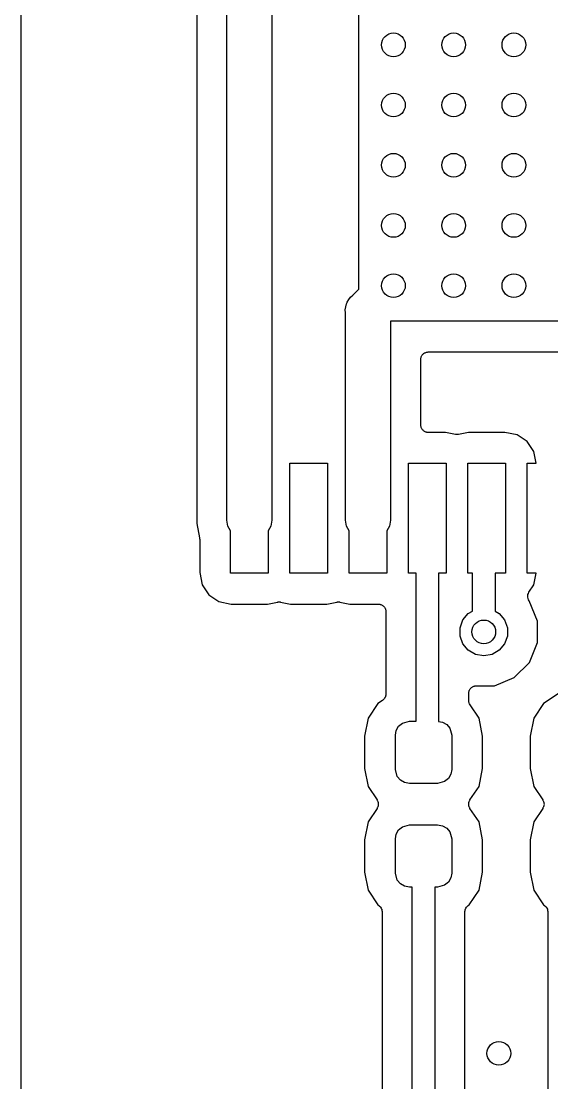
# Model space of a CAD drawing. Extents: x 40 to 163, y -163 to -37.
# Drawn here: x 39.95 to 48.9, y -85.33 to -67.42 of the extents above; entities that cross this region are included whole.
import ezdxf

# ---------------------------------------------------------------- set-up
doc = ezdxf.new("R2010")
doc.units = 0
doc.header["$MEASUREMENT"] = 0
doc.layers.add('BLACK', color=7, linetype='CONTINUOUS')

msp = doc.modelspace()

# ---------------------------------------------------------------- linework, layer by layer
at = {"layer": 'BLACK', "linetype": 'CONTINUOUS'}
for p, q in [((39.953, -101.293), (39.953, -38.9126)), ((42.911, -66.2059), (42.911, -74.0171)), ((43.419, -74.0839), (43.419, -66.1224)), ((44.181, -66.3829), (44.181, -75.8396)), ((45.6438, -71.9401), (45.6438, -67.2211)), ((45.5424, -72.0415), (45.6438, -71.9401)), ((45.4365, -72.1904), (45.445, -72.1756)), ((45.445, -72.1756), (45.4494, -72.1592)), ((45.4494, -72.1592), (45.4784, -72.1178)), ((45.4784, -72.1178), (45.5036, -72.074)), ((45.5036, -72.074), (45.5424, -72.0415)), ((45.4146, -72.289), (45.4277, -72.2402)), ((45.419, -72.3393), (45.4146, -72.289)), ((45.419, -74.0839), (45.419, -72.3393)), ((45.4277, -72.2402), (45.4365, -72.1904)), ((46.1826, -72.4789), (46.181, -72.4805)), ((46.181, -72.4805), (46.181, -75.8396)), ((52.8901, -72.4789), (46.1826, -72.4789)), ((46.6947, -73.0938), (46.6967, -73.0829)), ((46.6967, -73.0829), (46.7022, -73.0733)), ((46.7022, -73.0733), (46.706, -73.0628)), ((46.706, -73.0628), (46.7132, -73.0543)), ((46.7132, -73.0543), (46.7187, -73.0447)), ((46.7187, -73.0447), (46.7272, -73.0376)), ((46.7272, -73.0376), (46.7344, -73.0291)), ((46.7344, -73.0291), (46.744, -73.0235)), ((46.744, -73.0235), (46.7525, -73.0164)), ((46.7525, -73.0164), (46.7629, -73.0126)), ((46.7629, -73.0126), (46.7726, -73.007)), ((46.7726, -73.007), (46.7835, -73.0051)), ((46.7835, -73.0051), (46.7939, -73.0013)), ((46.7939, -73.0013), (46.8051, -73.0013)), ((46.8051, -73.0013), (46.816, -72.9993)), ((46.816, -72.9993), (52.6395, -72.9993)), ((46.689, -73.1263), (46.6909, -73.1154)), ((46.689, -74.2318), (46.689, -73.1263)), ((46.6909, -73.1043), (46.6947, -73.0938)), ((46.6909, -73.1154), (46.6909, -73.1043)), ((42.911, -74.0171), (42.911, -74.0171)), ((42.911, -74.0171), (42.911, -75.8939)), ((43.419, -75.8396), (43.419, -74.0839)), ((43.419, -74.0839), (43.419, -74.0839)), ((45.419, -75.8396), (45.419, -74.0839)), ((45.419, -74.0839), (45.419, -74.0839)), ((46.6909, -74.2427), (46.689, -74.2318)), ((46.6909, -74.2538), (46.6909, -74.2427)), ((46.6947, -74.2643), (46.6909, -74.2538)), ((46.6967, -74.2752), (46.6947, -74.2643)), ((46.7022, -74.2848), (46.6967, -74.2752)), ((46.706, -74.2953), (46.7022, -74.2848)), ((46.7132, -74.3038), (46.706, -74.2953)), ((46.7187, -74.3134), (46.7132, -74.3038)), ((46.7272, -74.3205), (46.7187, -74.3134)), ((46.7344, -74.329), (46.7272, -74.3205)), ((46.744, -74.3346), (46.7344, -74.329)), ((46.7525, -74.3417), (46.744, -74.3346)), ((46.7629, -74.3455), (46.7525, -74.3417)), ((46.7726, -74.3511), (46.7629, -74.3455)), ((46.7835, -74.353), (46.7726, -74.3511)), ((46.7939, -74.3568), (46.7835, -74.353)), ((46.8051, -74.3568), (46.7939, -74.3568)), ((46.816, -74.3588), (46.8051, -74.3568)), ((47.105, -74.3588), (46.816, -74.3588)), ((47.2752, -74.3926), (47.105, -74.3588)), ((47.278, -74.3927), (47.2752, -74.3926)), ((47.2807, -74.3936), (47.278, -74.3927)), ((47.3, -74.3932), (47.2807, -74.3936)), ((47.3193, -74.3936), (47.3, -74.3932)), ((47.322, -74.3927), (47.3193, -74.3936)), ((47.3248, -74.3926), (47.322, -74.3927)), ((47.495, -74.3588), (47.3248, -74.3926)), ((48.105, -74.3588), (47.495, -74.3588)), ((48.3157, -74.4007), (48.105, -74.3588)), ((48.4837, -74.513), (48.3157, -74.4007)), ((48.596, -74.681), (48.4837, -74.513)), ((48.6355, -74.8792), (48.596, -74.681)), ((44.4825, -76.7334), (44.4825, -74.8792)), ((44.4825, -74.8792), (45.1175, -74.8792)), ((45.1175, -74.8792), (45.1175, -76.7334)), ((46.4825, -76.7334), (46.4825, -74.8792)), ((46.4825, -74.8792), (47.1175, -74.8792)), ((47.1175, -74.8792), (47.1175, -76.7334)), ((47.4825, -76.7334), (47.4825, -74.8792)), ((47.4825, -74.8792), (48.1175, -74.8792)), ((48.1175, -74.8792), (48.1175, -76.7334)), ((48.4825, -76.7334), (48.4825, -74.8792)), ((48.4825, -74.8792), (48.6355, -74.8792)), ((42.911, -75.8939), (42.9596, -76.1383)), ((43.4365, -75.9386), (43.419, -75.8396)), ((43.4825, -76.0184), (43.4365, -75.9386)), ((44.1635, -75.9386), (44.1175, -76.0184)), ((44.181, -75.8396), (44.1635, -75.9386)), ((45.4365, -75.9386), (45.419, -75.8396)), ((45.4825, -76.0184), (45.4365, -75.9386)), ((46.1635, -75.9386), (46.1175, -76.0184)), ((46.181, -75.8396), (46.1635, -75.9386)), ((43.4825, -76.7334), (43.4825, -76.0184)), ((44.1175, -76.0184), (44.1175, -76.7334)), ((45.4825, -76.7334), (45.4825, -76.0184)), ((46.1175, -76.0184), (46.1175, -76.7334)), ((42.9596, -76.1383), (42.9599, -76.1508)), ((42.9599, -76.1508), (42.9621, -76.1631)), ((42.9621, -76.1631), (42.9621, -76.7209)), ((42.9621, -76.7209), (43.004, -76.9316)), ((44.1175, -76.7334), (43.4825, -76.7334)), ((45.1175, -76.7334), (44.4825, -76.7334)), ((46.1175, -76.7334), (45.4825, -76.7334)), ((46.6095, -76.7334), (46.4825, -76.7334)), ((46.6095, -79.231), (46.6095, -76.7334)), ((47.1175, -76.7334), (46.9905, -76.7334)), ((46.9905, -76.7334), (46.9905, -79.234)), ((47.5615, -76.7334), (47.4825, -76.7334)), ((47.5615, -77.3721), (47.5615, -76.7334)), ((48.1175, -76.7334), (47.9425, -76.7334)), ((47.9425, -76.7334), (47.9425, -77.3721)), ((48.6355, -76.7334), (48.4825, -76.7334)), ((48.596, -76.9316), (48.6355, -76.7334)), ((43.004, -76.9316), (43.1163, -77.0996)), ((48.5128, -77.0561), (48.596, -76.9316)), ((43.1163, -77.0996), (43.2843, -77.2119)), ((48.4919, -77.1378), (48.4937, -77.1172)), ((48.4923, -77.1391), (48.4919, -77.1378)), ((48.4922, -77.1405), (48.4923, -77.1391)), ((48.498, -77.1604), (48.4922, -77.1405)), ((48.4937, -77.1172), (48.4951, -77.0965)), ((48.4951, -77.0965), (48.4956, -77.0952)), ((48.4956, -77.0952), (48.4957, -77.0938)), ((48.4957, -77.0938), (48.5045, -77.0751)), ((48.5033, -77.1804), (48.498, -77.1604)), ((48.5041, -77.1815), (48.5033, -77.1804)), ((48.5045, -77.1829), (48.5041, -77.1815)), ((48.5045, -77.0751), (48.5128, -77.0561)), ((48.5167, -77.1996), (48.5045, -77.1829)), ((48.5188, -77.2025), (48.5167, -77.1996)), ((48.66, -77.5434), (48.5188, -77.2025)), ((43.2843, -77.2119), (43.495, -77.2538)), ((43.495, -77.2538), (44.105, -77.2538)), ((44.105, -77.2538), (44.2752, -77.22)), ((44.2752, -77.22), (44.278, -77.2199)), ((44.278, -77.2199), (44.2807, -77.219)), ((44.2807, -77.219), (44.3, -77.2194)), ((44.3, -77.2194), (44.3193, -77.219)), ((44.3193, -77.219), (44.322, -77.2199)), ((44.322, -77.2199), (44.3248, -77.22)), ((44.3248, -77.22), (44.495, -77.2538)), ((44.495, -77.2538), (45.105, -77.2538)), ((45.105, -77.2538), (45.2752, -77.22)), ((45.2752, -77.22), (45.278, -77.2199)), ((45.278, -77.2199), (45.2807, -77.219)), ((45.2807, -77.219), (45.3, -77.2194)), ((45.3, -77.2194), (45.3193, -77.219)), ((45.3193, -77.219), (45.322, -77.2199)), ((45.322, -77.2199), (45.3248, -77.22)), ((45.3248, -77.22), (45.495, -77.2538)), ((45.495, -77.2538), (45.9745, -77.2538)), ((45.9745, -77.2538), (45.9854, -77.2558)), ((45.9854, -77.2558), (45.9966, -77.2558)), ((45.9966, -77.2558), (46.007, -77.2596)), ((46.007, -77.2596), (46.0179, -77.2615)), ((46.0179, -77.2615), (46.0276, -77.2671)), ((46.0276, -77.2671), (46.038, -77.2709)), ((46.038, -77.2709), (46.0465, -77.278)), ((46.0465, -77.278), (46.0561, -77.2836)), ((46.0561, -77.2836), (46.0633, -77.2921)), ((46.0633, -77.2921), (46.0718, -77.2992)), ((46.0718, -77.2992), (46.0773, -77.3088)), ((46.0773, -77.3088), (46.0845, -77.3173)), ((46.0845, -77.3173), (46.0883, -77.3278)), ((46.0883, -77.3278), (46.0938, -77.3374)), ((46.0938, -77.3374), (46.0958, -77.3483)), ((46.0958, -77.3483), (46.0996, -77.3588)), ((46.0996, -77.3588), (46.0996, -77.3699)), ((46.0996, -77.3699), (46.1015, -77.3808)), ((46.1015, -77.3808), (46.1015, -78.7748)), ((47.4909, -77.4129), (47.5615, -77.3721)), ((47.9425, -77.3721), (48.0131, -77.4129)), ((47.352, -77.6535), (47.4002, -77.5209)), ((47.4002, -77.5209), (47.4909, -77.4129)), ((48.0131, -77.4129), (48.1038, -77.5209)), ((48.1038, -77.5209), (48.152, -77.6535)), ((48.66, -77.9046), (48.66, -77.5434)), ((47.352, -77.7945), (47.352, -77.6535)), ((48.152, -77.6535), (48.152, -77.7945)), ((47.4002, -77.9271), (47.352, -77.7945)), ((48.152, -77.7945), (48.1038, -77.9271)), ((48.5218, -78.2383), (48.66, -77.9046)), ((47.4909, -78.0351), (47.4002, -77.9271)), ((47.6131, -78.1057), (47.4909, -78.0351)), ((48.0131, -78.0351), (47.8909, -78.1057)), ((48.1038, -77.9271), (48.0131, -78.0351)), ((47.752, -78.1302), (47.6131, -78.1057)), ((47.8909, -78.1057), (47.752, -78.1302)), ((48.2663, -78.4938), (48.5218, -78.2383)), ((47.593, -78.6377), (47.6034, -78.6339)), ((47.6034, -78.6339), (47.6146, -78.6339)), ((47.6146, -78.6339), (47.6255, -78.632)), ((47.6255, -78.632), (47.9326, -78.632)), ((47.9326, -78.632), (48.2663, -78.4938)), ((46.0946, -78.8141), (46.0938, -78.8182)), ((46.0964, -78.8103), (46.0946, -78.8141)), ((46.0984, -78.7925), (46.0964, -78.8103)), ((46.1015, -78.7748), (46.0984, -78.7925)), ((47.4985, -78.759), (47.5004, -78.7481)), ((47.4985, -78.882), (47.4985, -78.759)), ((47.5004, -78.7369), (47.5042, -78.7265)), ((47.5004, -78.7481), (47.5004, -78.7369)), ((47.5042, -78.7265), (47.5062, -78.7156)), ((47.5062, -78.7156), (47.5117, -78.7059)), ((47.5117, -78.7059), (47.5155, -78.6955)), ((47.5155, -78.6955), (47.5227, -78.687)), ((47.5227, -78.687), (47.5282, -78.6774)), ((47.5282, -78.6774), (47.5367, -78.6702)), ((47.5367, -78.6702), (47.5439, -78.6617)), ((47.5439, -78.6617), (47.5535, -78.6562)), ((47.5535, -78.6562), (47.562, -78.649)), ((47.562, -78.649), (47.5724, -78.6452)), ((47.5724, -78.6452), (47.5821, -78.6397)), ((47.5821, -78.6397), (47.593, -78.6377)), ((49.0062, -78.7687), (48.7583, -78.9343)), ((45.9643, -78.9343), (45.8006, -79.1794)), ((46.0451, -78.8804), (45.9643, -78.9343)), ((46.058, -78.8679), (46.0451, -78.8804)), ((46.0718, -78.8564), (46.058, -78.8679)), ((46.0739, -78.8528), (46.0718, -78.8564)), ((46.0769, -78.8499), (46.0739, -78.8528)), ((46.0849, -78.8338), (46.0769, -78.8499)), ((46.0938, -78.8182), (46.0849, -78.8338)), ((47.5011, -78.897), (47.4985, -78.882)), ((47.5021, -78.9122), (47.5011, -78.897)), ((47.5049, -78.9186), (47.5021, -78.9122)), ((47.5062, -78.9255), (47.5049, -78.9186)), ((47.5138, -78.9387), (47.5062, -78.9255)), ((47.5199, -78.9526), (47.5138, -78.9387)), ((47.6714, -79.1794), (47.5199, -78.9526)), ((48.7583, -78.9343), (48.5946, -79.1794)), ((45.8006, -79.1794), (45.7406, -79.481)), ((46.2753, -79.3873), (46.3166, -79.3158)), ((46.3166, -79.3158), (46.3798, -79.2628)), ((46.3798, -79.2628), (46.4985, -79.231)), ((46.4985, -79.231), (46.6095, -79.231)), ((46.9905, -79.234), (47.0547, -79.2453)), ((47.0547, -79.2453), (47.1262, -79.2866)), ((47.1262, -79.2866), (47.1792, -79.3498)), ((47.1792, -79.3498), (47.211, -79.4685)), ((47.7314, -79.481), (47.6714, -79.1794)), ((48.5946, -79.1794), (48.5346, -79.481)), ((45.7406, -79.481), (45.7406, -80.031)), ((46.261, -79.4685), (46.2753, -79.3873)), ((46.261, -80.0435), (46.261, -79.4685)), ((47.211, -79.4685), (47.211, -80.0435)), ((47.7314, -80.031), (47.7314, -79.481)), ((48.5346, -79.481), (48.5346, -80.031)), ((45.7406, -80.031), (45.8006, -80.3326)), ((46.2928, -80.1623), (46.261, -80.0435)), ((47.211, -80.0435), (47.1967, -80.1247)), ((47.6714, -80.3326), (47.7314, -80.031)), ((48.5346, -80.031), (48.5946, -80.3326)), ((46.3458, -80.2254), (46.2928, -80.1623)), ((46.4173, -80.2667), (46.3458, -80.2254)), ((47.0922, -80.2492), (46.9735, -80.281)), ((47.1554, -80.1962), (47.0922, -80.2492)), ((47.1967, -80.1247), (47.1554, -80.1962)), ((45.8006, -80.3326), (45.9528, -80.5604)), ((46.4985, -80.281), (46.4173, -80.2667)), ((46.9735, -80.281), (46.4985, -80.281)), ((47.5192, -80.5604), (47.6714, -80.3326)), ((48.5946, -80.3326), (48.7468, -80.5604)), ((45.9528, -80.5604), (45.9562, -80.5681)), ((45.9562, -80.5681), (45.9611, -80.5748)), ((45.9611, -80.5748), (45.965, -80.5881)), ((45.965, -80.5881), (45.9706, -80.6008)), ((45.9706, -80.6008), (45.9711, -80.6092)), ((47.5009, -80.6092), (47.5014, -80.6008)), ((47.5014, -80.6008), (47.507, -80.5881)), ((47.507, -80.5881), (47.5109, -80.5748)), ((47.5109, -80.5748), (47.5158, -80.5681)), ((47.5158, -80.5681), (47.5192, -80.5604)), ((48.7468, -80.5604), (48.7502, -80.5681)), ((48.7502, -80.5681), (48.7551, -80.5748)), ((48.7551, -80.5748), (48.759, -80.5881)), ((48.759, -80.5881), (48.7646, -80.6008)), ((48.7646, -80.6008), (48.7651, -80.6092)), ((45.9528, -80.7016), (45.8006, -80.9294)), ((45.9562, -80.6939), (45.9528, -80.7016)), ((45.9611, -80.6872), (45.9562, -80.6939)), ((45.965, -80.6739), (45.9611, -80.6872)), ((45.9706, -80.6612), (45.965, -80.6739)), ((45.9711, -80.6528), (45.9706, -80.6612)), ((45.9711, -80.6092), (45.9734, -80.6172)), ((45.9734, -80.6448), (45.9711, -80.6528)), ((45.9734, -80.6172), (45.9725, -80.631)), ((45.9725, -80.631), (45.9734, -80.6448)), ((47.4986, -80.6172), (47.5009, -80.6092)), ((47.4995, -80.631), (47.4986, -80.6172)), ((47.4986, -80.6448), (47.4995, -80.631)), ((47.5009, -80.6528), (47.4986, -80.6448)), ((47.5014, -80.6612), (47.5009, -80.6528)), ((47.507, -80.6739), (47.5014, -80.6612)), ((47.5109, -80.6872), (47.507, -80.6739)), ((47.5158, -80.6939), (47.5109, -80.6872)), ((47.5192, -80.7016), (47.5158, -80.6939)), ((47.6714, -80.9294), (47.5192, -80.7016)), ((48.7468, -80.7016), (48.5946, -80.9294)), ((48.7502, -80.6939), (48.7468, -80.7016)), ((48.7551, -80.6872), (48.7502, -80.6939)), ((48.759, -80.6739), (48.7551, -80.6872)), ((48.7646, -80.6612), (48.759, -80.6739)), ((48.7651, -80.6528), (48.7646, -80.6612)), ((48.7651, -80.6092), (48.7674, -80.6172)), ((48.7674, -80.6448), (48.7651, -80.6528)), ((48.7674, -80.6172), (48.7665, -80.631)), ((48.7665, -80.631), (48.7674, -80.6448)), ((45.8006, -80.9294), (45.7406, -81.231)), ((47.7314, -81.231), (47.6714, -80.9294)), ((48.5946, -80.9294), (48.5346, -81.231)), ((46.261, -81.2185), (46.2753, -81.1373)), ((46.2753, -81.1373), (46.3166, -81.0658)), ((46.3166, -81.0658), (46.3798, -81.0128)), ((46.3798, -81.0128), (46.4985, -80.981)), ((46.4985, -80.981), (46.9735, -80.981)), ((46.9735, -80.981), (47.0547, -80.9953)), ((47.0547, -80.9953), (47.1262, -81.0366)), ((47.1262, -81.0366), (47.1792, -81.0998)), ((47.1792, -81.0998), (47.211, -81.2185)), ((45.7406, -81.231), (45.7406, -81.781)), ((46.261, -81.7935), (46.261, -81.2185)), ((47.211, -81.2185), (47.211, -81.7935)), ((47.7314, -81.781), (47.7314, -81.231)), ((48.5346, -81.231), (48.5346, -81.781)), ((45.7406, -81.781), (45.8006, -82.0826)), ((46.2928, -81.9123), (46.261, -81.7935)), ((47.211, -81.7935), (47.1967, -81.8747)), ((47.6714, -82.0826), (47.7314, -81.781)), ((48.5346, -81.781), (48.5946, -82.0826)), ((46.3458, -81.9754), (46.2928, -81.9123)), ((46.4173, -82.0167), (46.3458, -81.9754)), ((46.4985, -82.031), (46.4173, -82.0167)), ((46.5455, -82.031), (46.4985, -82.031)), ((46.5455, -92.4477), (46.5455, -82.031)), ((46.9735, -82.031), (46.9265, -82.031)), ((46.9265, -82.031), (46.9265, -92.3771)), ((47.0922, -81.9992), (46.9735, -82.031)), ((47.1554, -81.9462), (47.0922, -81.9992)), ((47.1967, -81.8747), (47.1554, -81.9462)), ((45.8006, -82.0826), (45.9643, -82.3277)), ((47.5077, -82.3277), (47.6714, -82.0826)), ((48.5946, -82.0826), (48.7583, -82.3277)), ((45.9643, -82.3277), (45.9811, -82.3389)), ((45.9811, -82.3389), (45.994, -82.3513)), ((45.994, -82.3513), (46.0078, -82.3628)), ((46.0078, -82.3628), (46.0099, -82.3665)), ((46.0099, -82.3665), (46.0129, -82.3694)), ((46.0129, -82.3694), (46.0209, -82.3855)), ((46.0209, -82.3855), (46.0298, -82.401)), ((47.4422, -82.401), (47.4511, -82.3855)), ((47.4511, -82.3855), (47.4591, -82.3694)), ((47.4591, -82.3694), (47.4621, -82.3665)), ((47.4621, -82.3665), (47.4642, -82.3628)), ((47.4642, -82.3628), (47.478, -82.3513)), ((47.478, -82.3513), (47.4909, -82.3389)), ((47.4909, -82.3389), (47.5077, -82.3277)), ((48.7583, -82.3277), (48.7751, -82.3389)), ((48.7751, -82.3389), (48.788, -82.3513)), ((48.788, -82.3513), (48.8018, -82.3628)), ((48.8018, -82.3628), (48.8039, -82.3665)), ((48.8039, -82.3665), (48.8069, -82.3694)), ((48.8069, -82.3694), (48.8149, -82.3855)), ((48.8149, -82.3855), (48.8238, -82.401)), ((46.0298, -82.401), (46.0306, -82.4052)), ((46.0306, -82.4052), (46.0324, -82.4089)), ((46.0324, -82.4089), (46.0344, -82.4268)), ((46.0344, -82.4268), (46.0375, -82.4445)), ((46.0375, -82.4445), (46.0375, -92.3747)), ((47.4345, -82.4445), (47.4376, -82.4268)), ((47.4345, -91.3098), (47.4345, -82.4445)), ((47.4376, -82.4268), (47.4396, -82.4089)), ((47.4396, -82.4089), (47.4414, -82.4052)), ((47.4414, -82.4052), (47.4422, -82.401)), ((48.8238, -82.401), (48.8246, -82.4052)), ((48.8246, -82.4052), (48.8264, -82.4089)), ((48.8264, -82.4089), (48.8284, -82.4268)), ((48.8284, -82.4268), (48.8315, -82.4445)), ((48.8315, -82.4445), (48.8315, -91.0981))]:
    msp.add_line(p, q, dxfattribs=at)
at = {"layer": 'BLACK'}
for centre in [(46.228, -67.818), (47.244, -67.818), (48.26, -67.818), (46.228, -68.834), (47.244, -68.834), (48.26, -68.834), (46.228, -69.85), (47.244, -69.85), (48.26, -69.85), (46.228, -70.866), (47.244, -70.866), (48.26, -70.866), (46.228, -71.882), (47.244, -71.882), (48.26, -71.882), (47.752, -77.724), (48.006, -84.836)]:
    msp.add_circle(centre, 0.2, dxfattribs=at)

doc.saveas('drawing.dxf')
